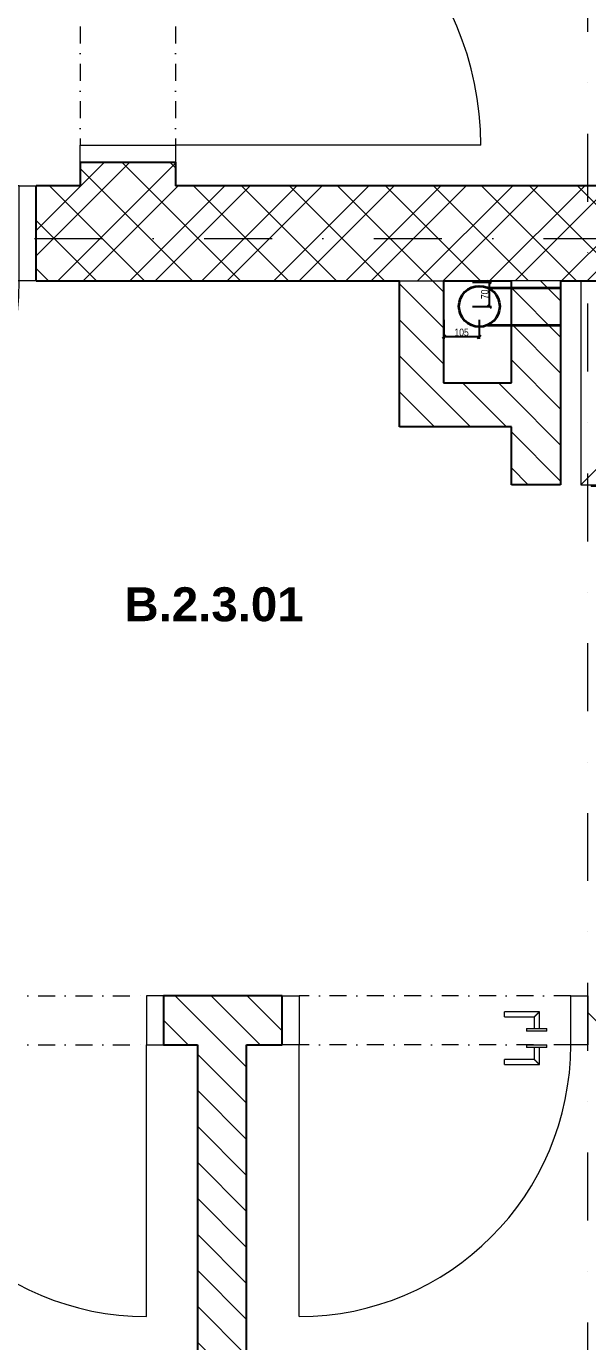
# Model space of a CAD drawing. Header units: millimetres. Extents: x -9163 to 49400, y 40309 to 58543.
# Drawn here: x 10917 to 12571, y 47554 to 51428 of the extents above; entities that cross this region are included whole.
import ezdxf

# ---------------------------------------------------------------- set-up
doc = ezdxf.new("R2010")
doc.units = ezdxf.units.MM
doc.linetypes.add('UDL_2NP_B$0$HA_DashDot_10mm-S3mm', pattern=[500, 200, -150, 0, -150])
doc.linetypes.add('UDL_2NP_B$0$HA_DashDot_2_2mm-S0_6mm', pattern=[110, 50, -30, 0, -30])
for name, color, linetype, lineweight in [('_kanalizace', 34, 'Continuous', 35), ('ABMV_det-koty 10', 140, 'Continuous', 5), ('UDL_2NP_B$0$A-AREA-____-IDEN', 252, 'Continuous', 9), ('UDL_2NP_B$0$A-DOOR-____-MCUT', 252, 'UDL_2NP_B$0$HA_DashDot_2_2mm-S0_6mm', 9), ('UDL_2NP_B$0$A-DOOR-____-OTLN', 252, 'Continuous', 9), ('UDL_2NP_B$0$A-DOOR-FRAM-MCUT', 252, 'Continuous', 9), ('UDL_2NP_B$0$A-GENM-____-OTLN', 252, 'Continuous', 9), ('UDL_2NP_B$0$A-WALL-____-MCUT', 252, 'Continuous', 9), ('UDL_2NP_B$0$A-WALL-____-PATT', 252, 'Continuous', 25), ('UDL_2NP_B$0$E-ELEC-FIXT-OTLN', 252, 'Continuous', 9), ('UDL_2NP_B$0$I-WALL-____-MCUT', 252, 'Continuous', 25), ('UDL_2NP_B$0$S-GRID-____-OTLN', 252, 'Continuous', 5)]:
    doc.layers.add(name, color=color, linetype=linetype, lineweight=lineweight)
doc.styles.add('ar-na-light10', font='ARIALN.TTF', dxfattribs={"height": 22})
doc.styles.add('UDL_2NP_B$0$Arial_B', font='arialbd.ttf', dxfattribs={"height": 100})
doc.dimstyles.new('Copy of _MP_10', dxfattribs={"dimscale": 50, "dimtxt": 22, "dimasz": 0.2, "dimexe": 0.12, "dimexo": 0.15, "dimgap": 0.04165, "dimtad": 1, "dimdec": 0, "dimrnd": 0.5, "dimzin": 3, "dimdsep": 46, "dimtxsty": 'ar-na-light10', "dimblk": 'OBLIQUE', "dimcen": 0.12, "dimadec": 0, "dimazin": 2, "dimtfac": 0.75, "dimtdec": 0, "dimtix": 1, "dimtmove": 2, "dimatfit": 2, "dimldrblk": 'OBLIQUE', "dimfxl": 1, "dimfxlon": 1, "dimtolj": 1, "dimtzin": 0, "dimarcsym": 0})
pattern_1 = [(45, (0, 0), (-106.066, 106.066), []), (45, (75, 0), (-106.066, 106.066), []), (315, (0, 0), (70.71068, 70.71068), [])]
pattern_2 = [(135, (0, 0), (-53.03301, -53.03301), [])]

# ---------------------------------------------------------------- blocks, each defined once
blk = doc.blocks.new('UDL_2NP_B$0$HA_DR_Single_Swing_Solid - In_900x2100-1363122-UDL_2NP-B')
at = {"layer": 'UDL_2NP_B$0$A-DOOR-____-MCUT'}
for p, q in [((-450, 140), (450, 140)), ((-450, -140), (450, -140))]:
    blk.add_line(p, q, dxfattribs=at)
at = {"layer": 'UDL_2NP_B$0$A-DOOR-____-OTLN', "lineweight": 5}
blk.add_line((450, 1040), (450, 140), dxfattribs=at)
at = {"layer": 'UDL_2NP_B$0$A-DOOR-____-OTLN'}
for p, q in [((-357.5, 197.5), (-357.5, 148)), ((-255, 197.5), (-357.5, 197.5)), ((-255, 197.5), (-255, 182.5)), ((-342.5, 148), (-342.5, 182.5)), ((-342.5, 182.5), (-255, 182.5)), ((-380, 148), (-320, 148)), ((-380, 148), (-380, 140)), ((-320, 140), (-380, 140)), ((-320, 140), (-320, 148)), ((-380, 100), (-320, 100)), ((-380, 100), (-380, 92)), ((-320, 92), (-380, 92)), ((-357.5, 92), (-357.5, 42.5)), ((-342.5, 57.5), (-342.5, 92)), ((-320, 92), (-320, 100)), ((-357.5, 42.5), (-255, 42.5)), ((-255, 57.5), (-342.5, 57.5)), ((-255, 57.5), (-255, 42.5))]:
    blk.add_line(p, q, dxfattribs=at)
at = {"layer": 'UDL_2NP_B$0$A-DOOR-____-OTLN', "lineweight": 5}
blk.add_arc((450, 140), 900, 90, 180, dxfattribs=at)
at = {"layer": 'UDL_2NP_B$0$A-DOOR-____-OTLN'}
for points in [[(-342.5, 182.5), (-342.5, 182.5), (-342.6, 182.6), (-343.1, 183.1), (-343.5, 183.5), (-343.9, 183.9), (-344.4, 184.4), (-344.8, 184.8), (-345.4, 185.4), (-346.1, 186.1), (-346.7, 186.7), (-347.1, 187.1), (-347.6, 187.6), (-348.1, 188.1), (-348.5, 188.5), (-349, 189), (-349.5, 189.5), (-350, 190), (-350.5, 190.5), (-351, 191), (-351.5, 191.5), (-351.9, 191.9), (-352.4, 192.4), (-352.9, 192.9), (-353.3, 193.3), (-353.8, 193.8), (-354.2, 194.2), (-354.7, 194.7), (-355.2, 195.2), (-355.6, 195.6), (-356.1, 196.1), (-356.5, 196.5), (-356.9, 196.9), (-357.4, 197.4), (-357.5, 197.5), (-357.5, 197.5)], [(-357.5, 42.5), (-357.5, 42.5), (-357.4, 42.6), (-356.9, 43.1), (-356.5, 43.5), (-356.1, 43.9), (-355.6, 44.4), (-355.2, 44.8), (-354.6, 45.4), (-353.9, 46.1), (-353.3, 46.7), (-352.9, 47.1), (-352.4, 47.6), (-351.9, 48.1), (-351.5, 48.5), (-351, 49), (-350.5, 49.5), (-350, 50), (-349.5, 50.5), (-349, 51), (-348.5, 51.5), (-348.1, 51.9), (-347.6, 52.4), (-347.1, 52.9), (-346.7, 53.3), (-346.2, 53.8), (-345.8, 54.2), (-345.3, 54.7), (-344.8, 55.2), (-344.4, 55.6), (-343.9, 56.1), (-343.5, 56.5), (-343.1, 56.9), (-342.6, 57.4), (-342.5, 57.5), (-342.5, 57.5)]]:
    blk.add_open_spline(points, degree=3, knots=[0, 0, 0, 0, 0.083333, 0.125, 0.166667, 0.208333, 0.229167, 0.25, 0.291667, 0.333333, 0.354167, 0.375, 0.395833, 0.416667, 0.4375, 0.458333, 0.479167, 0.5, 0.520833, 0.541667, 0.5625, 0.583333, 0.604167, 0.625, 0.645833, 0.666667, 0.6875, 0.708333, 0.75, 0.770833, 0.791667, 0.833333, 0.875, 0.916667, 1, 1, 1, 1], dxfattribs=at)
at = {"layer": 'UDL_2NP_B$0$A-DOOR-FRAM-MCUT'}
for p, q in [((-500, -140), (-500, 140)), ((-500, 140), (-450, 140)), ((-450, 140), (-450, -140)), ((450, 140), (500, 140)), ((450, -140), (450, 140)), ((500, 140), (500, -140)), ((-450, -140), (-500, -140)), ((500, -140), (450, -140))]:
    blk.add_line(p, q, dxfattribs=at)
blk = doc.blocks.new('UDL_2NP_B$0$HA_DR_Single_Swing_Solid - In_800x2100-1351696-UDL_2NP-B')
at = {"layer": 'UDL_2NP_B$0$A-DOOR-____-MCUT'}
for p, q in [((-400, 72.5), (400, 72.5)), ((-400, -72.5), (400, -72.5))]:
    blk.add_line(p, q, dxfattribs=at)
at = {"layer": 'UDL_2NP_B$0$A-DOOR-____-OTLN', "lineweight": 5}
blk.add_line((400, 872.5), (400, 72.5), dxfattribs=at)
at = {"layer": 'UDL_2NP_B$0$A-DOOR-____-OTLN'}
for p, q in [((-307.5, 130), (-307.5, 80.5)), ((-205, 130), (-307.5, 130)), ((-205, 130), (-205, 115)), ((-330, 80.5), (-270, 80.5)), ((-330, 80.5), (-330, 72.5)), ((-292.5, 80.5), (-292.5, 115)), ((-292.5, 115), (-205, 115)), ((-270, 72.5), (-270, 80.5)), ((-270, 72.5), (-330, 72.5)), ((-330, 32.5), (-270, 32.5)), ((-330, 32.5), (-330, 24.5)), ((-270, 24.5), (-330, 24.5)), ((-307.5, 24.5), (-307.5, -25)), ((-292.5, -10), (-292.5, 24.5)), ((-270, 24.5), (-270, 32.5)), ((-307.5, -25), (-205, -25)), ((-205, -10), (-292.5, -10)), ((-205, -10), (-205, -25))]:
    blk.add_line(p, q, dxfattribs=at)
at = {"layer": 'UDL_2NP_B$0$A-DOOR-____-OTLN', "lineweight": 5}
blk.add_arc((400, 72.5), 800, 90, 180, dxfattribs=at)
at = {"layer": 'UDL_2NP_B$0$A-DOOR-____-OTLN'}
for points in [[(-292.5, 115), (-292.5, 115), (-292.6, 115.1), (-293.1, 115.6), (-293.5, 116), (-293.9, 116.4), (-294.4, 116.9), (-294.8, 117.3), (-295.4, 117.9), (-296.1, 118.6), (-296.7, 119.2), (-297.1, 119.6), (-297.6, 120.1), (-298.1, 120.6), (-298.5, 121), (-299, 121.5), (-299.5, 122), (-300, 122.5), (-300.5, 123), (-301, 123.5), (-301.5, 124), (-301.9, 124.4), (-302.4, 124.9), (-302.9, 125.4), (-303.3, 125.8), (-303.8, 126.3), (-304.2, 126.7), (-304.7, 127.2), (-305.2, 127.7), (-305.6, 128.1), (-306.1, 128.6), (-306.5, 129), (-306.9, 129.4), (-307.4, 129.9), (-307.5, 130), (-307.5, 130)], [(-307.5, -25), (-307.5, -25), (-307.4, -24.9), (-306.9, -24.4), (-306.5, -24), (-306.1, -23.6), (-305.6, -23.1), (-305.2, -22.7), (-304.6, -22.1), (-303.9, -21.4), (-303.3, -20.8), (-302.9, -20.4), (-302.4, -19.9), (-301.9, -19.4), (-301.5, -19), (-301, -18.5), (-300.5, -18), (-300, -17.5), (-299.5, -17), (-299, -16.5), (-298.5, -16), (-298.1, -15.6), (-297.6, -15.1), (-297.1, -14.6), (-296.7, -14.2), (-296.2, -13.7), (-295.8, -13.3), (-295.3, -12.8), (-294.8, -12.3), (-294.4, -11.9), (-293.9, -11.4), (-293.5, -11), (-293.1, -10.6), (-292.6, -10.1), (-292.5, -10), (-292.5, -10)]]:
    blk.add_open_spline(points, degree=3, knots=[0, 0, 0, 0, 0.083333, 0.125, 0.166667, 0.208333, 0.229167, 0.25, 0.291667, 0.333333, 0.354167, 0.375, 0.395833, 0.416667, 0.4375, 0.458333, 0.479167, 0.5, 0.520833, 0.541667, 0.5625, 0.583333, 0.604167, 0.625, 0.645833, 0.666667, 0.6875, 0.708333, 0.75, 0.770833, 0.791667, 0.833333, 0.875, 0.916667, 1, 1, 1, 1], dxfattribs=at)
at = {"layer": 'UDL_2NP_B$0$A-DOOR-FRAM-MCUT'}
for p, q in [((-450, -72.5), (-450, 72.5)), ((-450, 72.5), (-400, 72.5)), ((-400, 72.5), (-400, -72.5)), ((400, 72.5), (450, 72.5)), ((400, -72.5), (400, 72.5)), ((450, 72.5), (450, -72.5)), ((-400, -72.5), (-450, -72.5)), ((450, -72.5), (400, -72.5))]:
    blk.add_line(p, q, dxfattribs=at)
blk = doc.blocks.new('UDL_2NP_B$0$R_bathroom_washing_machine - 600x600x900-V4-UDL_2NP-B')
at = {"layer": 'UDL_2NP_B$0$E-ELEC-FIXT-OTLN'}
for p, q in [((77.5, 596.6), (77.5, -3.4)), ((455.3, 374.4), (677.5, 596.6)), ((77.5, -3.4), (299.7, 218.9)), ((77.5, -3.4), (677.5, -3.4)), ((107.5, -3.4), (107.5, -8.4)), ((647.5, -8.4), (107.5, -8.4)), ((647.5, -8.4), (647.5, -3.4))]:
    blk.add_line(p, q, dxfattribs=at)
blk.add_circle((377.5, 296.6), 110, dxfattribs=at)
blk = doc.blocks.new('UDL_2NP_B$0$HA_GM_Shaft_Rectangle - Default-1644284-UDL_2NP-B')
at = {"layer": 'UDL_2NP_B$0$A-GENM-____-OTLN'}
for p, q in [((0, 300), (0, 0)), ((200, 300), (0, 300)), ((200, 0), (200, 300)), ((0, 0), (200, 0))]:
    blk.add_line(p, q, dxfattribs=at)
blk = doc.blocks.new('UDL_2NP_B$0$HA_DR_Double_Swing_Solid - In_1200x2100_800-1533458-UDL_2NP-B')
at = {"layer": 'UDL_2NP_B$0$A-DOOR-____-MCUT'}
for p, q in [((-600, 72.5), (600, 72.5)), ((-600, -72.5), (600, -72.5))]:
    blk.add_line(p, q, dxfattribs=at)
at = {"layer": 'UDL_2NP_B$0$A-DOOR-____-OTLN'}
for p, q in [((-107.5, 25), (-107.5, -24.5)), ((-5, 25), (-107.5, 25)), ((-92.5, -24.5), (-92.5, 10)), ((-92.5, 10), (-5, 10)), ((-5, 25), (-5, 10)), ((-130, -24.5), (-70, -24.5)), ((-130, -24.5), (-130, -32.5)), ((-70, -32.5), (-130, -32.5)), ((-70, -32.5), (-70, -24.5)), ((-130, -72.5), (-70, -72.5)), ((-130, -72.5), (-130, -80.5)), ((-70, -80.5), (-70, -72.5)), ((-70, -80.5), (-130, -80.5)), ((-107.5, -80.5), (-107.5, -130)), ((-92.5, -115), (-92.5, -80.5)), ((-5, -115), (-92.5, -115)), ((-5, -115), (-5, -130)), ((-107.5, -130), (-5, -130))]:
    blk.add_line(p, q, dxfattribs=at)
at = {"layer": 'UDL_2NP_B$0$A-DOOR-____-OTLN', "lineweight": 5}
for p, q in [((-253.6, -272.5), (-600, -72.5)), ((600, -872.5), (600, -72.5))]:
    blk.add_line(p, q, dxfattribs=at)
for centre, radius, start, end in [((-600, -72.5), 400, 330, 0), ((600, -72.5), 800, 180, 270)]:
    blk.add_arc(centre, radius, start, end, dxfattribs=at)
at = {"layer": 'UDL_2NP_B$0$A-DOOR-____-OTLN'}
for points in [[(-92.5, 10), (-92.5, 10), (-92.6, 10.1), (-93.1, 10.6), (-93.5, 11), (-93.9, 11.4), (-94.4, 11.9), (-94.8, 12.3), (-95.4, 12.9), (-96.1, 13.6), (-96.7, 14.2), (-97.1, 14.6), (-97.6, 15.1), (-98.1, 15.6), (-98.5, 16), (-99, 16.5), (-99.5, 17), (-100, 17.5), (-100.5, 18), (-101, 18.5), (-101.5, 19), (-101.9, 19.4), (-102.4, 19.9), (-102.9, 20.4), (-103.3, 20.8), (-103.8, 21.3), (-104.2, 21.7), (-104.7, 22.2), (-105.2, 22.7), (-105.6, 23.1), (-106.1, 23.6), (-106.5, 24), (-106.9, 24.4), (-107.4, 24.9), (-107.5, 25), (-107.5, 25)], [(-107.5, -130), (-107.5, -130), (-107.4, -129.9), (-106.9, -129.4), (-106.5, -129), (-106.1, -128.6), (-105.6, -128.1), (-105.2, -127.7), (-104.6, -127.1), (-103.9, -126.4), (-103.3, -125.8), (-102.9, -125.4), (-102.4, -124.9), (-101.9, -124.4), (-101.5, -124), (-101, -123.5), (-100.5, -123), (-100, -122.5), (-99.5, -122), (-99, -121.5), (-98.5, -121), (-98.1, -120.6), (-97.6, -120.1), (-97.1, -119.6), (-96.7, -119.2), (-96.2, -118.7), (-95.8, -118.3), (-95.3, -117.8), (-94.8, -117.3), (-94.4, -116.9), (-93.9, -116.4), (-93.5, -116), (-93.1, -115.6), (-92.6, -115.1), (-92.5, -115), (-92.5, -115)]]:
    blk.add_open_spline(points, degree=3, knots=[0, 0, 0, 0, 0.083333, 0.125, 0.166667, 0.208333, 0.229167, 0.25, 0.291667, 0.333333, 0.354167, 0.375, 0.395833, 0.416667, 0.4375, 0.458333, 0.479167, 0.5, 0.520833, 0.541667, 0.5625, 0.583333, 0.604167, 0.625, 0.645833, 0.666667, 0.6875, 0.708333, 0.75, 0.770833, 0.791667, 0.833333, 0.875, 0.916667, 1, 1, 1, 1], dxfattribs=at)
at = {"layer": 'UDL_2NP_B$0$A-DOOR-FRAM-MCUT'}
for p, q in [((-600, 72.5), (-650, 72.5)), ((-650, 72.5), (-650, -72.5)), ((-600, -72.5), (-600, 72.5)), ((650, 72.5), (600, 72.5)), ((600, 72.5), (600, -72.5)), ((650, -72.5), (650, 72.5)), ((-650, -72.5), (-600, -72.5)), ((600, -72.5), (650, -72.5))]:
    blk.add_line(p, q, dxfattribs=at)
blk = doc.blocks.new('UDL_2NP_B')
at = {"layer": 'UDL_2NP_B$0$A-WALL-____-PATT', "lineweight": 5}
h = blk.add_hatch(dxfattribs=at)
h.set_pattern_fill('FP_2', color=256, style=0, pattern_type=2)
h.set_pattern_definition(pattern_1)
h.paths.add_polyline_path([(11355.7, 50957.7), (11355.7, 51027.7), (11075.7, 51027.7), (11075.7, 50957.7)])
h.paths.add_polyline_path([(11075.7, 52027.7), (11355.7, 52027.7), (11355.7, 55502.7), (11075.7, 55502.7), (11075.7, 52049.5)])
h = blk.add_hatch(dxfattribs=at)
h.set_pattern_fill('FP_2', color=256, style=0, pattern_type=2)
h.set_pattern_definition(pattern_1)
h.paths.add_polyline_path([(13965.7, 50677.7), (13965.7, 50957.7), (10945.7, 50957.7), (10945.7, 50677.7), (13296.4, 50677.7)])
h.paths.add_polyline_path([(4590.7, 50677.7), (9945.7, 50677.7), (9945.7, 50957.7), (4300.7, 50957.7), (4300.7, 50677.7), (4445.7, 50677.7)])
h.paths.add_polyline_path([(3300.7, 50677.7), (3300.7, 50957.7), (2570.7, 50957.7), (2570.7, 50677.7), (2881.2, 50677.7)])
h = blk.add_hatch(dxfattribs=at)
h.set_pattern_fill('FP_3', color=256, style=0, pattern_type=2)
h.set_pattern_definition(pattern_2)
h.paths.add_polyline_path([(12015.7, 50247.7), (12145.7, 50247.7), (12145.7, 50677.7), (12015.7, 50677.7), (12015.7, 50271.1)])
h = blk.add_hatch(dxfattribs=at)
h.set_pattern_fill('FP_3', color=256, style=0, pattern_type=2)
h.set_pattern_definition(pattern_2)
h.paths.add_polyline_path([(12490.7, 50077.7), (12490.7, 50677.7), (12345.7, 50677.7), (12345.7, 50077.7), (12349.5, 50077.7)])
h = blk.add_hatch(dxfattribs=at)
h.set_pattern_fill('FP_3', color=256, style=0, pattern_type=2)
h.set_pattern_definition(pattern_2)
h.paths.add_polyline_path([(12345.7, 50247.7), (12345.7, 50377.7), (12145.7, 50377.7), (12145.7, 50247.7)])
h = blk.add_hatch(dxfattribs=at)
h.set_pattern_fill('FP_3', color=256, style=0, pattern_type=2)
h.set_pattern_definition(pattern_2)
h.paths.add_polyline_path([(12823, 48427.7), (13150.7, 48427.7), (13150.7, 48572.7), (12570.7, 48572.7), (12570.7, 48427.7), (12586.2, 48427.7)])
h.paths.add_polyline_path([(10020.7, 48427.7), (10020.7, 48572.7), (9750.7, 48572.7), (9750.7, 48427.7)])
h.paths.add_polyline_path([(11320.7, 48427.7), (11670.7, 48427.7), (11670.7, 48572.7), (11320.7, 48572.7)])
h = blk.add_hatch(dxfattribs=at)
h.set_pattern_fill('FP_3', color=256, style=0, pattern_type=2)
h.set_pattern_definition(pattern_2)
h.paths.add_polyline_path([(11565.7, 44737.7), (11565.7, 48427.7), (11420.7, 48427.7), (11420.7, 44737.7)])
at = {"layer": 'UDL_2NP_B$0$A-WALL-____-MCUT'}
for p, q in [((12015.7, 50677.7), (12145.7, 50677.7)), ((12490.7, 50677.7), (12345.7, 50677.7))]:
    blk.add_line(p, q, dxfattribs=at)
at = {"layer": 'UDL_2NP_B$0$I-WALL-____-MCUT'}
for p, q in [((11075.7, 51027.7), (11075.7, 50957.7)), ((11075.7, 51027.7), (11355.7, 51027.7)), ((11355.7, 51027.7), (11355.7, 50957.7)), ((10945.7, 50677.7), (10945.7, 50957.7)), ((11075.7, 50957.7), (10945.7, 50957.7)), ((15425.7, 50957.7), (11355.7, 50957.7)), ((10945.7, 50677.7), (12015.7, 50677.7)), ((12015.7, 50247.7), (12015.7, 50677.7)), ((12145.7, 50677.7), (12345.7, 50677.7)), ((12145.7, 50677.7), (12145.7, 50377.7)), ((12345.7, 50377.7), (12345.7, 50677.7)), ((12490.7, 50677.7), (13150.7, 50677.7)), ((12490.7, 50677.7), (12490.7, 50077.7)), ((12145.7, 50377.7), (12345.7, 50377.7)), ((12345.7, 50247.7), (12015.7, 50247.7)), ((12345.7, 50077.7), (12345.7, 50247.7)), ((12490.7, 50077.7), (12345.7, 50077.7)), ((11670.7, 48572.7), (11320.7, 48572.7)), ((11320.7, 48572.7), (11320.7, 48427.7)), ((11670.7, 48427.7), (11670.7, 48572.7)), ((11320.7, 48427.7), (11420.7, 48427.7)), ((11420.7, 48427.7), (11420.7, 44737.7)), ((11565.7, 48427.7), (11670.7, 48427.7)), ((11565.7, 44737.7), (11565.7, 48427.7))]:
    blk.add_line(p, q, dxfattribs=at)
at = {"layer": 'UDL_2NP_B$0$S-GRID-____-OTLN', "linetype": 'UDL_2NP_B$0$HA_DashDot_10mm-S3mm', "lineweight": 9}
for p, q in [((12570.7, 41909.2), (12570.7, 56942.9)), ((-7563.2, 50802.7), (22642.5, 50802.7))]:
    blk.add_line(p, q, dxfattribs=at)
at = {"layer": 'UDL_2NP_B$0$A-DOOR-____-OTLN'}
for name, p, rotation in [('UDL_2NP_B$0$HA_DR_Single_Swing_Solid - In_900x2100-1363122-UDL_2NP-B', (11215.7, 51527.7), 270.0000000000002), ('UDL_2NP_B$0$HA_DR_Single_Swing_Solid - In_900x2100-1363122-UDL_2NP-B', (10445.7, 50817.7), 180), ('UDL_2NP_B$0$HA_DR_Single_Swing_Solid - In_800x2100-1351696-UDL_2NP-B', (12120.7, 48500.2), 180)]:
    blk.add_blockref(name, p, dxfattribs=dict(at, rotation=rotation))
blk.add_blockref('UDL_2NP_B$0$HA_DR_Double_Swing_Solid - In_1200x2100_800-1533458-UDL_2NP-B', (10670.7, 48500.2), dxfattribs=at)
at = {"layer": 'UDL_2NP_B$0$A-GENM-____-OTLN', "lineweight": 5, "rotation": 180}
blk.add_blockref('UDL_2NP_B$0$HA_GM_Shaft_Rectangle - Default-1644284-UDL_2NP-B', (12345.7, 50677.7), dxfattribs=at)
at = {"layer": 'UDL_2NP_B$0$E-ELEC-FIXT-OTLN'}
blk.add_blockref('UDL_2NP_B$0$R_bathroom_washing_machine - 600x600x900-V4-UDL_2NP-B', (12473.2, 50081.1), dxfattribs=at)
at = {"layer": 'UDL_2NP_B$0$A-AREA-____-IDEN', "lineweight": 5, "insert": (11205.6, 49775.5), "char_height": 100, "width": 653.375, "attachment_point": 1, "style": 'UDL_2NP_B$0$Arial_B'}
blk.add_mtext('B.2.3.01', dxfattribs=at)
blk = doc.blocks.new('_Oblique')
at = {"color": 0, "linetype": 'ByBlock', "lineweight": -2}
blk.add_line((-0.5, -0.5), (0.5, 0.5), dxfattribs=at)
blk = doc.blocks.new('*D225')
at = {"layer": 'ABMV_det-koty 10', "color": 0, "lineweight": -2, "transparency": 16777216}
for p, q in [((12230.9, 50673.8), (12286.9, 50673.8)), ((12280.9, 50602.8), (12280.9, 50673.8)), ((12230.9, 50602.8), (12286.9, 50602.8))]:
    blk.add_line(p, q, dxfattribs=at)
at = {"layer": 'ABMV_det-koty 10', "color": 0, "lineweight": -2, "transparency": 16777216, "xscale": 10, "yscale": 10, "zscale": 10}
for p, rotation in [((12280.9, 50673.8), 90), ((12280.9, 50602.8), 270)]:
    blk.add_blockref('_Oblique', p, dxfattribs=dict(at, rotation=rotation))
at = {"layer": 'ABMV_det-koty 10', "color": 0, "transparency": 16777216, "insert": (12267.6, 50638.3), "char_height": 22, "attachment_point": 5, "rotation": 90, "style": 'ar-na-light10'}
blk.add_mtext('\\A1;{\\fArial Narrow|b0|i0|c238|p34;70}', dxfattribs=at)
blk = doc.blocks.new('*D226')
at = {"layer": 'ABMV_det-koty 10', "color": 0, "lineweight": -2, "transparency": 16777216}
for p, q in [((12146.8, 50562.9), (12146.8, 50506.9)), ((12251.3, 50562.9), (12251.3, 50506.9)), ((12251.3, 50512.9), (12146.8, 50512.9))]:
    blk.add_line(p, q, dxfattribs=at)
at = {"layer": 'ABMV_det-koty 10', "color": 0, "lineweight": -2, "transparency": 16777216, "xscale": 10, "yscale": 10, "zscale": 10, "rotation": 180}
blk.add_blockref('_Oblique', (12146.8, 50512.9), dxfattribs=at)
at = {"layer": 'ABMV_det-koty 10', "color": 0, "lineweight": -2, "transparency": 16777216, "xscale": 10, "yscale": 10, "zscale": 10}
blk.add_blockref('_Oblique', (12251.3, 50512.9), dxfattribs=at)
at = {"layer": 'ABMV_det-koty 10', "color": 0, "transparency": 16777216, "insert": (12199.1, 50526.2), "char_height": 22, "attachment_point": 5, "style": 'ar-na-light10'}
blk.add_mtext('\\A1;105', dxfattribs=at)

msp = doc.modelspace()

# ---------------------------------------------------------------- block references
at = {"layer": 'ABMV_det-koty 10'}
msp.add_blockref('UDL_2NP_B', (0, 0), dxfattribs=at)

# ---------------------------------------------------------------- next in the draw order: linework, layer by layer
at = {"layer": '_kanalizace'}
for points in [[(12275.3, 50657.8), (12490.7, 50657.8)], [(12275.3, 50547.8), (12490.7, 50547.8)]]:
    msp.add_lwpolyline(points, dxfattribs=at)
msp.add_circle((12251.3, 50602.8), 60, dxfattribs=at)

# ---------------------------------------------------------------- next in the draw order: dimensions: what is measured, and where the dimension line sits
at = {"layer": 'ABMV_det-koty 10'}
dim = msp.add_linear_dim(base=(12280.9, 50673.8), p1=(11962.7, 50602.8), p2=(11962.7, 50673.8), angle=90, text='{\\fArial Narrow|b0|i0|c238|p34;70}', dimstyle='Copy of _MP_10', dxfattribs=at)
dim.commit()
dim.dimension.update_dxf_attribs({"geometry": '*D225', "text_midpoint": (12267.6, 50638.3)})
dim = msp.add_linear_dim(base=(12146.8323, 50512.8596), p1=(12251.2981, 50602.8313), p2=(12146.8323, 50602.8313), dimstyle='Copy of _MP_10', dxfattribs=at)
dim.commit()
dim.dimension.update_dxf_attribs({"geometry": '*D226', "text_midpoint": (12199.0652, 50526.1748)})

doc.saveas('drawing.dxf')
